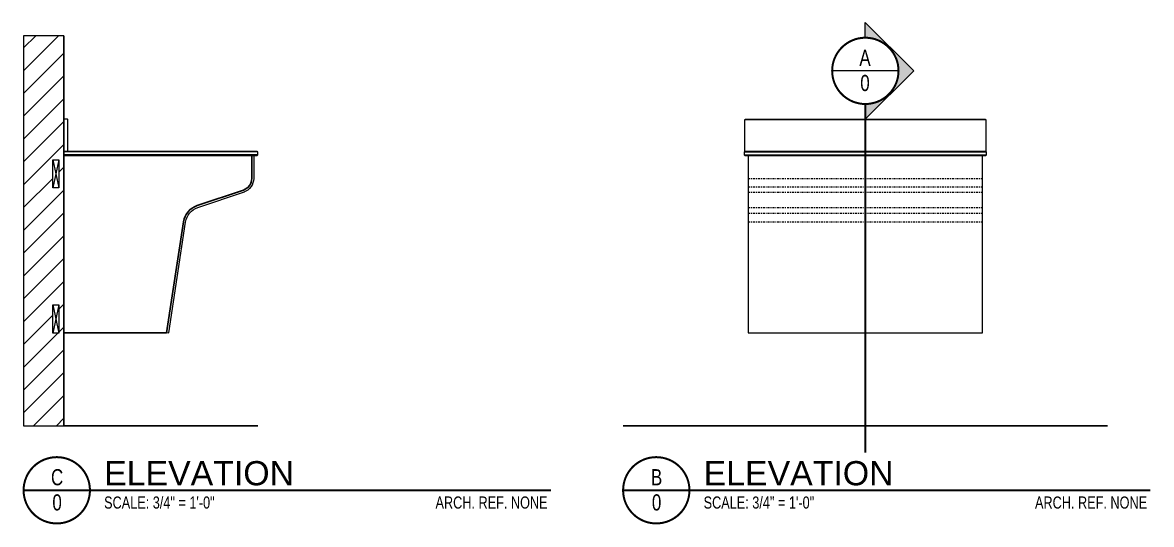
# Model space of a CAD drawing. Header units: inches. Extents: x 63 to 395, y 219 to 477.
# Drawn here: x 69.7 to 209.5, y 415.2 to 477.4 of the extents above; entities that cross this region are included whole.
import ezdxf
from ezdxf.enums import TextEntityAlignment as Align

# ---------------------------------------------------------------- set-up
doc = ezdxf.new("R2010")
doc.units = ezdxf.units.IN
doc.header["$MEASUREMENT"] = 0
doc.linetypes.add('DASHDOT2', pattern=[0.5, 0.25, -0.125, 0, -0.125])
doc.linetypes.add('HIDDEN2', pattern=[0.1875, 0.125, -0.0625])
doc.layers.get('Defpoints').update_dxf_attribs({"color": 253})
doc.layers.add('10', color=7, linetype='Continuous')
doc.layers.add('Hatch', color=3, linetype='Continuous')
doc.layers.add('Key-in', color=5, linetype='HIDDEN2', lineweight=20)
doc.styles.add('BOLD', font='ARIALUNI.TTF', dxfattribs={"height": 0.125})
doc.styles.get("Standard").update_dxf_attribs({"font": 'ARIALUNI.TTF', "width": 0.75, "height": 1})

# ---------------------------------------------------------------- blocks, each defined once
blk = doc.blocks.new('A$C65843E15')
at = {"layer": '10', "lineweight": 18}
for p, q in [((0, 0), (0.25, 0)), ((-10.53, -21.96), (-10.28, -22))]:
    blk.add_line(p, q, dxfattribs=at)
for points in [[(0, 0), (0, -2.86, -0.328722), (-1.06, -4.29)], [(0.25, 0), (0.25, -2.86, -0.328722), (-0.98, -4.53, -0.328722)], [(-10.53, -21.96), (-8.43, -8.21, -0.28067), (-6.76, -6.22), (-0.99, -4.27)], [(-10.28, -22), (-8.18, -8.25, -0.28067), (-6.68, -6.45), (-0.91, -4.51)]]:
    blk.add_lwpolyline(points, format="xyb", dxfattribs=at)
blk = doc.blocks.new('A$C30EC11FC')
at = {"layer": '10'}
for p, q in [((0, 0), (0, 22.000005)), ((0, 22.000005), (23.25, 22.000005)), ((23.25, 22.000005), (23.249999, 19.139852)), ((22.22908, 17.718415), (16.491284, 15.784548)), ((14.818243, 13.791843), (12.718059, 0)), ((12.718059, 0), (0, 0))]:
    blk.add_line(p, q, dxfattribs=at)
for centre, radius, start, end in [((21.749999, 19.139851), 1.5, 288.625869, 0.000038), ((17.289752, 13.415487), 2.5, 108.625866, 171.341652)]:
    blk.add_arc(centre, radius, start, end, dxfattribs=at)

msp = doc.modelspace()

# ---------------------------------------------------------------- hatches: boundary and pattern name
at = {"layer": 'Hatch', "lineweight": 18}
h = msp.add_hatch(dxfattribs=at)
h.set_pattern_fill('ANSI31', color=6, scale=16)
h.set_pattern_definition([(45, (-68.6588, 180.2187), (-1.414214, 1.414214), [])])
h.paths.add_polyline_path([(74.84295, 475.79176), (69.84295, 475.79176), (69.84295, 427.44737), (74.84295, 427.44737)])
h.paths.add_polyline_path([(73.46795, 442.41612), (74.21795, 442.41612), (74.21795, 438.91612), (73.46795, 438.91612)], flags=16)
h.paths.add_polyline_path([(73.46795, 456.91612), (73.46795, 460.41612), (74.21795, 460.41612), (74.21795, 456.91612)], flags=16)
at = {"layer": 'Key-in', "linetype": 'Continuous'}
msp.add_hatch(color=7, dxfattribs=at).paths.add_polyline_path([(174.08993, 475.54342), (174.08993, 477.42183), (180.07716, 471.4346), (174.08993, 465.44737), (174.08993, 467.32579, 0.414213564), (178.19875, 471.4346, 0.414213542)])

# ---------------------------------------------------------------- linework, layer by layer
at = {"linetype": 'Continuous'}
for p, q in [((74.84295, 475.79176), (74.84295, 427.44737)), ((74.84295, 427.44737), (98.84295, 427.44737)), ((144.08994, 427.44737), (204.08994, 427.44737))]:
    msp.add_line(p, q, dxfattribs=at)
at = {"color": 6, "lineweight": 18}
for p, q in [((73.46795, 460.41612), (74.21795, 456.91612)), ((74.21795, 460.41612), (73.46795, 456.91612)), ((73.46795, 442.41612), (74.21795, 438.91612)), ((74.21795, 442.41612), (73.46795, 438.91612))]:
    msp.add_line(p, q, dxfattribs=at)
for points in [[(73.46795, 460.41612), (74.21795, 460.41612), (74.21795, 456.91612), (73.46795, 456.91612)], [(73.46795, 442.41612), (74.21795, 442.41612), (74.21795, 438.91612), (73.46795, 438.91612)]]:
    msp.add_lwpolyline(points, close=True, dxfattribs=at)
at = {"layer": '10', "lineweight": 18}
for p, q in [((75.28045, 465.44737), (75.28045, 461.44737)), ((189.02744, 465.38487), (159.15244, 465.38487)), ((98.84295, 461.38487), (74.84295, 461.38487)), ((159.08994, 461.38487), (189.08994, 461.38487)), ((98.84295, 461.00987), (74.84295, 461.00987)), ((159.08994, 461.00987), (189.08994, 461.00987))]:
    msp.add_line(p, q, dxfattribs=at)
at = {"layer": '10', "color": 3, "linetype": 'DASHDOT2', "lineweight": 18}
for p, q in [((159.58994, 458.08722), (188.58994, 458.08722)), ((159.58994, 457.04889), (188.58994, 457.04889)), ((159.58994, 456.4156), (188.58994, 456.4156)), ((159.58994, 454.49496), (188.58994, 454.49496)), ((159.58994, 453.80955), (188.58994, 453.80955)), ((159.58994, 452.70158), (188.58994, 452.70158))]:
    msp.add_line(p, q, dxfattribs=at)
at = {"layer": '10', "lineweight": 18}
for points in [[(75.28045, 465.44737), (74.84295, 465.44737), (74.84295, 461.44737), (75.34295, 461.44737), (75.34295, 465.38487)], [(189.02744, 461.44737), (159.15244, 461.44737), (159.15244, 465.38487), (159.21494, 465.44737), (188.96494, 465.44737), (189.02744, 465.38487)], [(98.78045, 461.44737), (74.84295, 461.44737), (74.84295, 460.94737), (98.78045, 460.94737), (98.84295, 461.00987), (98.84295, 461.38487)], [(189.02744, 461.44737), (159.15244, 461.44737), (159.08994, 461.38487), (159.08994, 461.00987), (159.15244, 460.94737), (189.02744, 460.94737), (189.08994, 461.00987), (189.08994, 461.38487)], [(188.58994, 460.94737), (159.58994, 460.94737), (159.58994, 438.94737), (188.58994, 438.94737)]]:
    msp.add_lwpolyline(points, close=True, dxfattribs=at)
at = {"layer": 'Defpoints', "lineweight": 18}
for p, q in [((74.84295, 475.79176), (69.84295, 475.79176)), ((69.84295, 475.79176), (69.84295, 427.44737)), ((69.84295, 427.44737), (74.84295, 427.44737))]:
    msp.add_line(p, q, dxfattribs=at)
at = {"layer": 'Key-in', "color": 7, "linetype": 'Continuous'}
for p, q in [((180.07716, 471.4346), (174.08993, 477.42183)), ((174.08993, 475.54342), (174.08993, 477.42183)), ((178.19875, 471.4346), (169.98112, 471.4346)), ((180.07716, 471.4346), (174.08993, 465.44737))]:
    msp.add_line(p, q, dxfattribs=at)
at = {"layer": 'Key-in', "color": 7, "linetype": 'Continuous', "const_width": 0.25}
for points in [[(174.08993, 467.32579, -0.999999925), (174.08993, 475.54342, -0.999999925), (174.08993, 467.32579, -0.999999925)], [(78.06057, 419.44737, 0.999999925), (69.84295, 419.44737, 0.999999925), (78.06057, 419.44737, 0.999999925)], [(152.30756, 419.44737, 0.999999925), (144.08994, 419.44737, 0.999999925), (152.30756, 419.44737, 0.999999925)]]:
    msp.add_lwpolyline(points, format="xyb", dxfattribs=at)
for points in [[(174.08994, 467.32579), (174.08994, 424.11663)], [(69.84295, 419.44737), (135.14931, 419.44737)], [(144.08994, 419.44737), (209.3963, 419.44737)]]:
    msp.add_lwpolyline(points, dxfattribs=at)
at = {"layer": 'Key-in', "color": 7, "linetype": 'Continuous'}
msp.add_circle((174.08993, 471.4346), 4.10881, dxfattribs=at)

# ---------------------------------------------------------------- block references
at = {"layer": '10', "lineweight": 18}
for name, p in [('A$C30EC11FC', (74.84295, 438.94737)), ('A$C65843E15', (98.09295, 460.94737))]:
    msp.add_blockref(name, p, dxfattribs=at)

# ---------------------------------------------------------------- texts
at = {"layer": 'Key-in', "color": 7, "linetype": 'Continuous', "width": 0.75}
for s, p in [('A', (174.049, 472.05303)), ('0', (174.049, 468.93282)), ('C', (73.99269, 420.0658)), ('B', (148.23968, 420.0658)), ('0', (73.99269, 416.94559)), ('0', (148.23968, 416.94559))]:
    msp.add_text(s, height=2, dxfattribs=at).set_placement(p, align=Align.CENTER)
at = {"layer": 'Key-in', "color": 7, "linetype": 'Continuous', "style": 'BOLD'}
for p in [(79.8195, 420.0658), (154.06649, 420.0658)]:
    msp.add_text('ELEVATION', height=3, dxfattribs=at).set_placement(p)
at = {"layer": 'Key-in', "color": 7, "linetype": 'Continuous', "width": 0.75}
for p in [(79.8154, 417.17839), (154.06239, 417.17839)]:
    msp.add_text('SCALE: 3/4" = 1\'-0"', height=1.5, dxfattribs=at).set_placement(p)
for p in [(134.73824, 417.17839), (208.98523, 417.17839)]:
    msp.add_text('ARCH. REF. NONE', height=1.5, dxfattribs=at).set_placement(p, align=Align.RIGHT)

doc.saveas('drawing.dxf')
